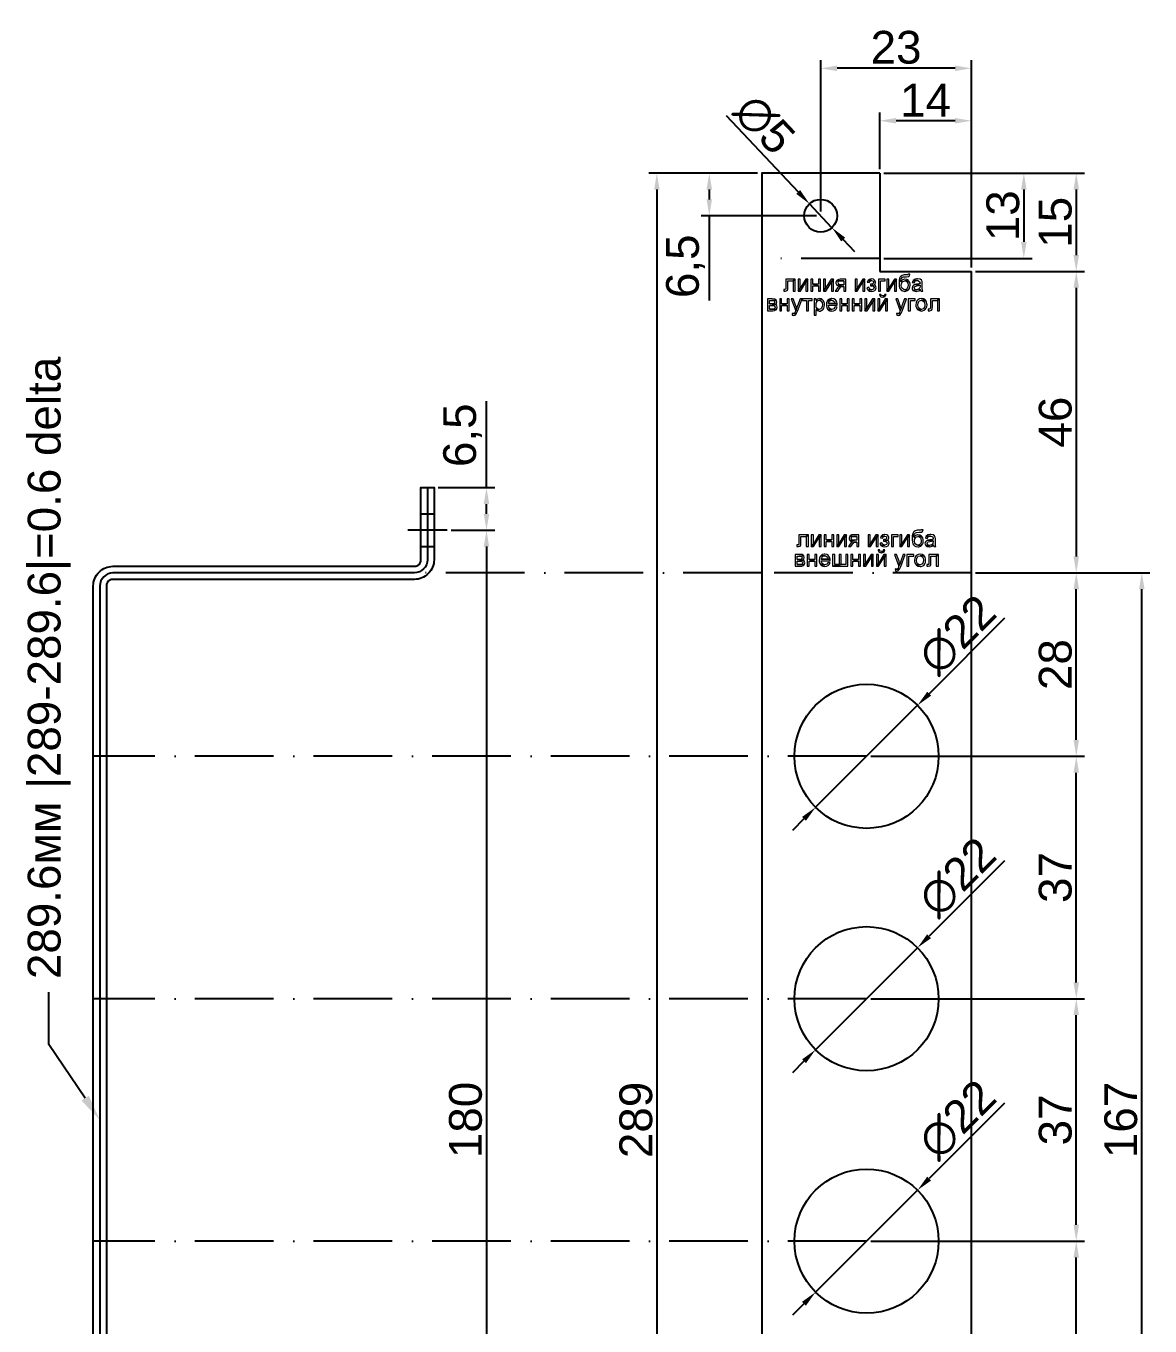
# Model space of a CAD drawing. Header units: millimetres. Extents: x -62 to 109, y -19 to 301.
# Drawn here: x -62.3 to 109.3, y 103 to 301.5 of the extents above; entities that cross this region are included whole.
import ezdxf
from ezdxf import colors
from ezdxf.entities.mleader import LeaderData, LeaderLine
from ezdxf.math import Vec2, Vec3

# ---------------------------------------------------------------- set-up
doc = ezdxf.new("R2010")
doc.units = ezdxf.units.MM
doc.linetypes.add('ACAD_ISO10W100', pattern=[18, 12, -3, 0, -3])
for name, color, linetype in [('Dimension', 5, 'Continuous'), ('Drawing', 30, 'Continuous'), ('Proection', 190, 'Continuous')]:
    doc.layers.add(name, color=color, linetype=linetype)
doc.styles.get("Standard").update_dxf_attribs({"font": 'arial.ttf'})
doc.dimstyles.new('ISO-25', dxfattribs={"dimtxt": 2.5, "dimasz": 2.5, "dimexe": 1.25, "dimexo": 0.625, "dimtad": 1, "dimtxsty": 'Standard', "dimcen": 2.5, "dimadec": 0, "dimazin": 0, "dimtfac": 1, "dimtmove": 0, "dimatfit": 3, "dimfxl": 1, "dimarcsym": 0})

# ---------------------------------------------------------------- blocks, each defined once
blk = doc.blocks.new('*D0')
at = {"layer": 'Dimension', "color": 0, "lineweight": -2, "transparency": 16777216}
for p, q in [((68.63, 279), (91.25, 279)), ((90, 276.5), (90, 268.5)), ((68.63, 266), (91.25, 266))]:
    blk.add_line(p, q, dxfattribs=at)
at = {"layer": 'Dimension', "color": 0, "transparency": 16777216}
for points in [[(89.58, 276.5), (90.42, 276.5), (90, 279)], [(89.58, 268.5), (90.42, 268.5), (90, 266)]]:
    blk.add_solid(points, dxfattribs=at)
at = {"layer": 'Dimension', "color": 0, "transparency": 16777216, "insert": (86.82, 272.5), "char_height": 5, "attachment_point": 5, "rotation": 90}
blk.add_mtext('13', dxfattribs=at)
blk = doc.blocks.new('*D1')
at = {"layer": 'Dimension', "color": 0, "lineweight": -2, "transparency": 16777216}
for p, q in [((82.63, 264), (99.25, 264)), ((98, 261.5), (98, 220.5)), ((82.63, 218), (99.25, 218))]:
    blk.add_line(p, q, dxfattribs=at)
at = {"layer": 'Dimension', "color": 0, "transparency": 16777216}
for points in [[(97.58, 261.5), (98.42, 261.5), (98, 264)], [(97.58, 220.5), (98.42, 220.5), (98, 218)]]:
    blk.add_solid(points, dxfattribs=at)
at = {"layer": 'Dimension', "color": 0, "transparency": 16777216, "insert": (94.82, 241), "char_height": 5, "attachment_point": 5, "rotation": 90}
blk.add_mtext('46', dxfattribs=at)
blk = doc.blocks.new('*D6')
at = {"layer": 'Dimension', "color": 0, "lineweight": -2, "transparency": 16777216}
for p, q in [((59, 273.13), (59, 296.25)), ((82, 264.62), (82, 296.25)), ((79.5, 295), (61.5, 295))]:
    blk.add_line(p, q, dxfattribs=at)
at = {"layer": 'Dimension', "color": 0, "transparency": 16777216}
for points in [[(61.5, 295.42), (61.5, 294.58), (59, 295)], [(79.5, 295.42), (79.5, 294.58), (82, 295)]]:
    blk.add_solid(points, dxfattribs=at)
at = {"layer": 'Dimension', "color": 0, "transparency": 16777216, "insert": (70.5, 298.18), "char_height": 5, "attachment_point": 5}
blk.add_mtext('23', dxfattribs=at)
blk = doc.blocks.new('*D7')
at = {"layer": 'Dimension', "color": 0, "lineweight": -2, "transparency": 16777216}
for p, q in [((49.38, 279), (40.75, 279)), ((42, 276.5), (42, 275)), ((58.38, 272.5), (40.75, 272.5)), ((42, 272.5), (42, 259.58))]:
    blk.add_line(p, q, dxfattribs=at)
at = {"layer": 'Dimension', "color": 0, "transparency": 16777216}
for points in [[(41.58, 276.5), (42.42, 276.5), (42, 279)], [(41.58, 275), (42.42, 275), (42, 272.5)]]:
    blk.add_solid(points, dxfattribs=at)
at = {"layer": 'Dimension', "color": 0, "transparency": 16777216, "insert": (38.37, 264.79), "char_height": 5, "attachment_point": 5, "rotation": 90}
blk.add_mtext('6,5', dxfattribs=at)
blk = doc.blocks.new('*D9')
at = {"layer": 'Dimension', "color": 0, "lineweight": -2, "transparency": 16777216}
for p, q in [((66.63, 116), (99.25, 116)), ((98, 81.5), (98, 113.5)), ((66.63, 79), (99.25, 79))]:
    blk.add_line(p, q, dxfattribs=at)
at = {"layer": 'Dimension', "color": 0, "transparency": 16777216}
for points in [[(97.58, 113.5), (98.42, 113.5), (98, 116)], [(97.58, 81.5), (98.42, 81.5), (98, 79)]]:
    blk.add_solid(points, dxfattribs=at)
at = {"layer": 'Dimension', "color": 0, "transparency": 16777216, "insert": (94.82, 97.5), "char_height": 5, "attachment_point": 5, "rotation": 90}
blk.add_mtext('37', dxfattribs=at)
blk = doc.blocks.new('*D10')
at = {"layer": 'Dimension', "color": 0, "lineweight": -2, "transparency": 16777216}
for p, q in [((66.63, 153), (99.25, 153)), ((98, 118.5), (98, 150.5)), ((66.63, 116), (99.25, 116))]:
    blk.add_line(p, q, dxfattribs=at)
at = {"layer": 'Dimension', "color": 0, "transparency": 16777216}
for points in [[(97.58, 150.5), (98.42, 150.5), (98, 153)], [(97.58, 118.5), (98.42, 118.5), (98, 116)]]:
    blk.add_solid(points, dxfattribs=at)
at = {"layer": 'Dimension', "color": 0, "transparency": 16777216, "insert": (94.82, 134.5), "char_height": 5, "attachment_point": 5, "rotation": 90}
blk.add_mtext('37', dxfattribs=at)
blk = doc.blocks.new('*D11')
at = {"layer": 'Dimension', "color": 0, "lineweight": -2, "transparency": 16777216}
for p, q in [((66.63, 190), (99.25, 190)), ((98, 155.5), (98, 187.5)), ((66.63, 153), (99.25, 153))]:
    blk.add_line(p, q, dxfattribs=at)
at = {"layer": 'Dimension', "color": 0, "transparency": 16777216}
for points in [[(97.58, 187.5), (98.42, 187.5), (98, 190)], [(97.58, 155.5), (98.42, 155.5), (98, 153)]]:
    blk.add_solid(points, dxfattribs=at)
at = {"layer": 'Dimension', "color": 0, "transparency": 16777216, "insert": (94.82, 171.5), "char_height": 5, "attachment_point": 5, "rotation": 90}
blk.add_mtext('37', dxfattribs=at)
blk = doc.blocks.new('*D12')
at = {"layer": 'Dimension', "color": 0, "lineweight": -2, "transparency": 16777216}
for p, q in [((82.63, 218), (99.25, 218)), ((98, 192.5), (98, 215.5)), ((66.63, 190), (99.25, 190))]:
    blk.add_line(p, q, dxfattribs=at)
at = {"layer": 'Dimension', "color": 0, "transparency": 16777216}
for points in [[(97.58, 215.5), (98.42, 215.5), (98, 218)], [(97.58, 192.5), (98.42, 192.5), (98, 190)]]:
    blk.add_solid(points, dxfattribs=at)
at = {"layer": 'Dimension', "color": 0, "transparency": 16777216, "insert": (94.82, 204), "char_height": 5, "attachment_point": 5, "rotation": 90}
blk.add_mtext('28', dxfattribs=at)
blk = doc.blocks.new('*D15')
at = {"layer": 'Dimension', "color": 0, "lineweight": -2, "transparency": 16777216}
for p, q in [((87.07, 211.07), (75.55, 199.55)), ((58.22, 182.22), (73.78, 197.78)), ((56.45, 180.45), (54.69, 178.69))]:
    blk.add_line(p, q, dxfattribs=at)
at = {"layer": 'Dimension', "color": 0, "transparency": 16777216}
for points in [[(75.25, 199.84), (75.84, 199.25), (73.78, 197.78)], [(56.16, 180.75), (56.75, 180.16), (58.22, 182.22)]]:
    blk.add_solid(points, dxfattribs=at)
at = {"layer": 'Dimension', "color": 0, "transparency": 16777216, "insert": (79.85, 208.54), "char_height": 5, "attachment_point": 5, "rotation": 45}
blk.add_mtext('∅22', dxfattribs=at)
blk = doc.blocks.new('*D16')
at = {"layer": 'Dimension', "color": 0, "lineweight": -2, "transparency": 16777216}
for p, q in [((87.07, 174.07), (75.55, 162.55)), ((58.22, 145.22), (73.78, 160.78)), ((56.45, 143.45), (54.69, 141.69))]:
    blk.add_line(p, q, dxfattribs=at)
at = {"layer": 'Dimension', "color": 0, "transparency": 16777216}
for points in [[(75.25, 162.84), (75.84, 162.25), (73.78, 160.78)], [(56.16, 143.75), (56.75, 143.16), (58.22, 145.22)]]:
    blk.add_solid(points, dxfattribs=at)
at = {"layer": 'Dimension', "color": 0, "transparency": 16777216, "insert": (79.85, 171.54), "char_height": 5, "attachment_point": 5, "rotation": 45}
blk.add_mtext('∅22', dxfattribs=at)
blk = doc.blocks.new('*D17')
at = {"layer": 'Dimension', "color": 0, "lineweight": -2, "transparency": 16777216}
for p, q in [((87.07, 137.07), (75.55, 125.55)), ((58.22, 108.22), (73.78, 123.78)), ((56.45, 106.45), (54.69, 104.69))]:
    blk.add_line(p, q, dxfattribs=at)
at = {"layer": 'Dimension', "color": 0, "transparency": 16777216}
for points in [[(75.25, 125.84), (75.84, 125.25), (73.78, 123.78)], [(56.16, 106.75), (56.75, 106.16), (58.22, 108.22)]]:
    blk.add_solid(points, dxfattribs=at)
at = {"layer": 'Dimension', "color": 0, "transparency": 16777216, "insert": (79.85, 134.54), "char_height": 5, "attachment_point": 5, "rotation": 45}
blk.add_mtext('∅22', dxfattribs=at)
blk = doc.blocks.new('*D21')
at = {"layer": 'Dimension', "color": 0, "lineweight": -2, "transparency": 16777216}
for p, q in [((49.38, 279), (32.75, 279)), ((34, 276.5), (34, -7.5)), ((49.38, -10), (32.75, -10))]:
    blk.add_line(p, q, dxfattribs=at)
at = {"layer": 'Dimension', "color": 0, "transparency": 16777216}
for points in [[(33.58, 276.5), (34.42, 276.5), (34, 279)], [(33.58, -7.5), (34.42, -7.5), (34, -10)]]:
    blk.add_solid(points, dxfattribs=at)
at = {"layer": 'Dimension', "color": 0, "transparency": 16777216, "insert": (30.82, 134.5), "char_height": 5, "attachment_point": 5, "rotation": 90}
blk.add_mtext('289', dxfattribs=at)
blk = doc.blocks.new('*D22')
at = {"layer": 'Dimension', "color": 0, "lineweight": -2, "transparency": 16777216}
for p, q in [((68, 279.62), (68, 288.25)), ((82, 264.62), (82, 288.25)), ((79.5, 287), (70.5, 287))]:
    blk.add_line(p, q, dxfattribs=at)
at = {"layer": 'Dimension', "color": 0, "transparency": 16777216}
for points in [[(70.5, 287.42), (70.5, 286.58), (68, 287)], [(79.5, 287.42), (79.5, 286.58), (82, 287)]]:
    blk.add_solid(points, dxfattribs=at)
at = {"layer": 'Dimension', "color": 0, "transparency": 16777216, "insert": (75, 290.14), "char_height": 5, "attachment_point": 5}
blk.add_mtext('14', dxfattribs=at)
blk = doc.blocks.new('*D23')
at = {"layer": 'Dimension', "color": 0, "lineweight": -2, "transparency": 16777216}
for p, q in [((68.63, 279), (99.25, 279)), ((98, 276.5), (98, 266.5)), ((82.63, 264), (99.25, 264))]:
    blk.add_line(p, q, dxfattribs=at)
at = {"layer": 'Dimension', "color": 0, "transparency": 16777216}
for points in [[(97.58, 276.5), (98.42, 276.5), (98, 279)], [(97.58, 266.5), (98.42, 266.5), (98, 264)]]:
    blk.add_solid(points, dxfattribs=at)
at = {"layer": 'Dimension', "color": 0, "transparency": 16777216, "insert": (94.82, 271.5), "char_height": 5, "attachment_point": 5, "rotation": 90}
blk.add_mtext('15', dxfattribs=at)
blk = doc.blocks.new('*D24')
at = {"layer": 'Dimension', "color": 0, "lineweight": -2, "transparency": 16777216}
for p, q in [((44.57, 287.79), (55.57, 276.14)), ((60.72, 270.68), (57.28, 274.32)), ((62.43, 268.86), (64.15, 267.05))]:
    blk.add_line(p, q, dxfattribs=at)
at = {"layer": 'Dimension', "color": 0, "transparency": 16777216}
for points in [[(55.87, 276.42), (55.26, 275.85), (57.28, 274.32)], [(62.74, 269.15), (62.13, 268.58), (60.72, 270.68)]]:
    blk.add_solid(points, dxfattribs=at)
at = {"layer": 'Dimension', "color": 0, "transparency": 16777216, "insert": (50.41, 286.43), "char_height": 5, "attachment_point": 5, "rotation": 313.3518}
blk.add_mtext('∅5', dxfattribs=at)
blk = doc.blocks.new('*D26')
at = {"layer": 'Dimension', "color": 0, "lineweight": -2, "transparency": 16777216}
for p, q in [((8, 231), (8, 244.21)), ((0.63, 231), (9.25, 231)), ((8, 227), (8, 228.5)), ((2.63, 224.5), (9.25, 224.5))]:
    blk.add_line(p, q, dxfattribs=at)
at = {"layer": 'Dimension', "color": 0, "transparency": 16777216}
for points in [[(7.58, 228.5), (8.42, 228.5), (8, 231)], [(7.58, 227), (8.42, 227), (8, 224.5)]]:
    blk.add_solid(points, dxfattribs=at)
at = {"layer": 'Dimension', "color": 0, "transparency": 16777216, "insert": (4.37, 239), "char_height": 5, "attachment_point": 5, "rotation": 90}
blk.add_mtext('6,5', dxfattribs=at)
blk = doc.blocks.new('*D30')
at = {"layer": 'Dimension', "color": 0, "lineweight": -2, "transparency": 16777216}
for p, q in [((2.63, 224.5), (9.25, 224.5)), ((8, 222), (8, 47)), ((2.63, 44.5), (9.25, 44.5))]:
    blk.add_line(p, q, dxfattribs=at)
at = {"layer": 'Dimension', "color": 0, "transparency": 16777216}
for points in [[(7.58, 222), (8.42, 222), (8, 224.5)], [(7.58, 47), (8.42, 47), (8, 44.5)]]:
    blk.add_solid(points, dxfattribs=at)
at = {"layer": 'Dimension', "color": 0, "transparency": 16777216, "insert": (4.82, 134.5), "char_height": 5, "attachment_point": 5, "rotation": 90}
blk.add_mtext('180', dxfattribs=at)
blk = doc.blocks.new('*D35')
at = {"layer": 'Dimension', "color": 0, "lineweight": -2, "transparency": 16777216}
for p, q in [((82.63, 218), (109.25, 218)), ((108, 53.5), (108, 215.5)), ((82.63, 51), (109.25, 51))]:
    blk.add_line(p, q, dxfattribs=at)
at = {"layer": 'Dimension', "color": 0, "transparency": 16777216}
for points in [[(107.58, 215.5), (108.42, 215.5), (108, 218)], [(107.58, 53.5), (108.42, 53.5), (108, 51)]]:
    blk.add_solid(points, dxfattribs=at)
at = {"layer": 'Dimension', "color": 0, "transparency": 16777216, "insert": (104.82, 134.5), "char_height": 5, "attachment_point": 5, "rotation": 90}
blk.add_mtext('167', dxfattribs=at)

msp = doc.modelspace()

# ---------------------------------------------------------------- linework, layer by layer
for p, q in [((68, 279), (68, 264)), ((68, 264), (82, 264))]:
    msp.add_line(p, q)
msp.add_lwpolyline([(68, 279), (50, 279), (50, -10), (82, -10), (82, 264)])
for centre, radius in [((59, 272.5), 2.5), ((66, 190), 11), ((66, 153), 11), ((66, 116), 11)]:
    msp.add_circle(centre, radius)
at = {"layer": 'Dimension'}
for p, q in [((-2, 227), (0, 227)), ((-2, 222), (0, 222))]:
    msp.add_line(p, q, dxfattribs=at)
at = {"layer": 'Dimension', "linetype": 'ACAD_ISO10W100'}
for p, q in [((2, 224.5), (-4, 224.5)), ((50, 218), (-3, 218)), ((66, 190), (-52, 190)), ((66, 153), (-52, 153)), ((66, 116), (-52, 116))]:
    msp.add_line(p, q, dxfattribs=at)
at = {"layer": 'Drawing', "linetype": 'ACAD_ISO10W100'}
for p, q in [((68, 266), (50, 266)), ((82, 218), (50, 218))]:
    msp.add_line(p, q, dxfattribs=at)
at = {"layer": 'Drawing', "color": 30, "lineweight": 0}
for points in [[(55.115, 262.816), (53.679, 262.816), (53.679, 261.616), (53.661, 261.343), (53.606, 261.27), (53.479, 261.252), (53.352, 261.252), (53.352, 260.997), (53.588, 260.979), (53.861, 261.07), (53.97, 261.234), (53.97, 261.306), (53.988, 261.652), (53.988, 262.561), (54.806, 262.561)], [(55.115, 262.816), (54.806, 262.561), (54.806, 260.997), (55.115, 260.997)], [(55.879, 262.816), (55.57, 262.816), (55.57, 260.997), (55.879, 261.434)], [(57.061, 262.816), (56.733, 262.816), (55.879, 261.434), (55.57, 260.997), (55.897, 260.997), (56.752, 262.379)], [(57.061, 262.816), (56.752, 262.379), (56.752, 260.997), (57.061, 260.997)], [(57.824, 262.816), (57.515, 262.816), (57.515, 260.997), (57.824, 260.997), (57.824, 261.797), (58.679, 261.797), (57.824, 262.052)], [(58.988, 262.816), (58.679, 262.816), (58.679, 262.052), (57.824, 262.052), (58.679, 261.797), (58.679, 260.997), (58.988, 260.997)], [(59.752, 262.816), (59.443, 262.816), (59.443, 260.997), (59.752, 261.434)], [(60.933, 262.816), (60.606, 262.816), (59.752, 261.434), (59.443, 260.997), (59.77, 260.997), (60.624, 262.379)], [(60.933, 262.816), (60.624, 262.379), (60.624, 260.997), (60.933, 260.997)], [(61.424, 262.561), (61.333, 262.288), (61.333, 262.197), (61.461, 261.925), (62.17, 261.961), (62.024, 261.961), (61.77, 262.034), (61.643, 262.27), (61.733, 262.47), (61.77, 262.506), (62.079, 262.561), (62.515, 262.561)], [(62.824, 262.816), (61.988, 262.816), (61.752, 262.779), (61.497, 262.67), (61.424, 262.561), (62.515, 262.561), (62.515, 261.961), (62.17, 261.961), (61.461, 261.925), (61.552, 261.852), (61.861, 261.743), (61.788, 261.706), (62.515, 261.706), (62.515, 260.997), (62.824, 260.997)], [(64.57, 262.816), (64.261, 262.816), (64.261, 260.997), (64.57, 261.434)], [(65.752, 262.816), (65.406, 262.816), (64.57, 261.434), (64.261, 260.997), (64.588, 260.997), (65.443, 262.379)], [(65.752, 262.816), (65.443, 262.379), (65.443, 260.997), (65.752, 260.997)], [(66.243, 262.616), (66.115, 262.343), (66.406, 262.288), (66.533, 262.506), (66.77, 262.597)], [(66.77, 262.852), (66.733, 262.852), (66.443, 262.779), (66.243, 262.616), (66.77, 262.597), (66.988, 262.525), (67.061, 262.325), (67.006, 262.161), (66.879, 262.07), (66.606, 262.052), (66.606, 261.816), (66.679, 261.816), (67.188, 261.961), (67.297, 262.052), (67.388, 262.306), (67.388, 262.434), (67.224, 262.688), (67.079, 262.797)], [(67.188, 261.961), (66.679, 261.816), (66.952, 261.797), (67.079, 261.706), (67.152, 261.525), (67.043, 261.288), (66.788, 261.216), (66.243, 261.143), (66.461, 260.997), (66.788, 260.961), (67.024, 260.979), (67.279, 261.106), (67.37, 261.216), (67.461, 261.506), (67.388, 261.779)], [(68.843, 262.816), (67.806, 262.816), (67.806, 260.997), (68.115, 260.997), (68.115, 262.561), (68.843, 262.561)], [(69.388, 262.816), (69.079, 262.816), (69.079, 260.997), (69.388, 261.434)], [(70.57, 262.816), (70.243, 262.816), (69.388, 261.434), (69.079, 260.997), (69.406, 260.997), (70.261, 262.379)], [(70.57, 262.816), (70.261, 262.379), (70.261, 260.997), (70.57, 260.997)], [(72.352, 263.561), (72.297, 263.506), (72.279, 263.506), (71.952, 263.506), (71.715, 263.488), (71.424, 263.397), (71.206, 263.252), (71.152, 263.197), (71.043, 262.979), (70.97, 262.67), (70.952, 262.288), (70.952, 262.034), (70.988, 261.706), (71.043, 261.488), (71.134, 261.343), (71.334, 261.106), (71.497, 261.016), (71.824, 260.961), (72.006, 260.979), (72.261, 261.07), (72.352, 261.143), (71.824, 261.216), (71.715, 261.216), (71.461, 261.379), (71.352, 261.543), (71.297, 261.852), (71.334, 262.106), (71.443, 262.361), (71.224, 262.47), (71.224, 262.597), (71.279, 262.888), (71.297, 262.888), (71.479, 263.125), (71.643, 263.161), (72.006, 263.197), (72.097, 263.197), (72.388, 263.216), (72.552, 263.306), (72.624, 263.561)], [(71.843, 262.816), (71.788, 262.816), (71.497, 262.725), (71.443, 262.688), (71.224, 262.47), (71.443, 262.361), (71.552, 262.47), (71.824, 262.561), (72.424, 262.561), (72.388, 262.597), (72.134, 262.761)], [(72.424, 262.561), (71.824, 262.561), (71.97, 262.543), (72.206, 262.379), (72.297, 262.234), (72.334, 261.906), (72.315, 261.67), (72.206, 261.397), (72.097, 261.306), (71.824, 261.216), (72.352, 261.143), (72.552, 261.379), (72.624, 261.579), (72.661, 261.906), (72.661, 262.034), (72.588, 262.325)], [(73.37, 261.997), (73.152, 261.888), (72.988, 261.725), (72.934, 261.47), (72.934, 261.361), (73.079, 261.106), (73.624, 261.197), (73.352, 261.288), (73.261, 261.488), (73.297, 261.634), (73.424, 261.725), (73.679, 261.797), (73.915, 261.834), (74.188, 261.906)], [(73.115, 262.616), (73.097, 262.579), (72.97, 262.288), (73.279, 262.252), (73.279, 262.27), (73.424, 262.525), (73.443, 262.543), (73.752, 262.597)], [(73.788, 262.852), (73.679, 262.852), (73.388, 262.797), (73.352, 262.779), (73.115, 262.616), (73.752, 262.597), (73.824, 262.597), (74.097, 262.488), (74.188, 262.234), (74.188, 262.143), (73.988, 262.106), (73.643, 262.052), (73.37, 261.997), (74.188, 261.906), (74.188, 261.797), (74.188, 261.797), (74.134, 261.488), (73.934, 261.27), (73.915, 261.27), (74.206, 261.216), (74.279, 260.997), (74.588, 260.997), (74.515, 261.216), (74.497, 261.379), (74.497, 261.761), (74.497, 262.161), (74.479, 262.452), (74.388, 262.67), (74.17, 262.797), (74.115, 262.816)], [(61.788, 261.706), (61.552, 261.488), (61.224, 260.997), (61.606, 260.997), (61.861, 261.397), (61.915, 261.452), (62.097, 261.67), (62.333, 261.706), (62.515, 261.706)], [(66.352, 261.579), (66.061, 261.506), (66.097, 261.361), (66.243, 261.143), (66.788, 261.216), (66.515, 261.306), (66.497, 261.306)], [(68.17, 260.488), (67.97, 260.488), (67.988, 260.416), (68.133, 260.161), (68.17, 260.125), (68.479, 260.052), (68.552, 260.052), (68.824, 260.161), (68.861, 260.216), (68.461, 260.27), (68.279, 260.325)], [(68.97, 260.488), (68.77, 260.488), (68.679, 260.325), (68.461, 260.27), (68.861, 260.216)], [(73.915, 261.27), (73.624, 261.197), (73.079, 261.106), (73.224, 261.016), (73.552, 260.961), (73.588, 260.961), (73.879, 261.016), (73.952, 261.052), (74.206, 261.216)], [(51.588, 259.816), (50.897, 259.816), (50.897, 257.997), (51.697, 257.997), (51.933, 258.016), (52.188, 258.125), (52.279, 258.216), (51.188, 258.252), (51.188, 258.797), (51.57, 258.797), (52.079, 258.943), (51.188, 259.052), (51.188, 259.561), (51.533, 259.561), (52.206, 259.616), (51.988, 259.761), (51.933, 259.779)], [(52.206, 259.616), (51.533, 259.561), (51.588, 259.561), (51.879, 259.506), (51.988, 259.306), (51.915, 259.161), (51.788, 259.07), (51.515, 259.052), (51.188, 259.052), (52.079, 258.943), (52.243, 259.106), (52.297, 259.325)], [(52.079, 258.943), (51.57, 258.797), (51.861, 258.779), (52.006, 258.688), (52.061, 258.525), (51.952, 258.306), (51.915, 258.288), (51.606, 258.252), (51.188, 258.252), (52.279, 258.216), (52.37, 258.506), (52.297, 258.779)], [(53.043, 259.816), (52.752, 259.816), (52.752, 257.997), (53.043, 257.997), (53.043, 258.797), (53.897, 258.797), (53.043, 259.052)], [(54.206, 259.816), (53.897, 259.816), (53.897, 259.052), (53.043, 259.052), (53.897, 258.797), (53.897, 257.997), (54.206, 257.997)], [(54.824, 259.816), (54.497, 259.816), (55.188, 257.997), (55.333, 258.343), (55.297, 258.47), (55.206, 258.761)], [(56.152, 259.816), (55.843, 259.816), (55.461, 258.761), (55.424, 258.652), (55.333, 258.343), (55.188, 257.997), (55.152, 257.925), (55.061, 257.688), (54.952, 257.597), (54.788, 257.561), (55.297, 257.561), (55.333, 257.634), (55.461, 257.961)], [(57.715, 259.816), (56.243, 259.816), (56.243, 259.561), (56.824, 259.561), (56.824, 257.997), (57.133, 257.997), (57.133, 259.561), (57.715, 259.561)], [(58.297, 259.816), (58.006, 259.816), (58.006, 257.306), (58.315, 257.306), (58.315, 258.179), (58.77, 258.216), (58.679, 258.216), (58.424, 258.379), (58.333, 258.561), (58.297, 258.888), (58.315, 259.179), (58.443, 259.434), (58.515, 259.506), (58.297, 259.579)], [(58.824, 259.852), (58.806, 259.852), (58.515, 259.779), (58.297, 259.579), (58.515, 259.506), (58.788, 259.616), (59.224, 259.725), (59.115, 259.797)], [(59.224, 259.725), (58.788, 259.616), (58.879, 259.597), (59.133, 259.434), (59.224, 259.252), (59.279, 258.925), (59.243, 258.634), (59.133, 258.379), (59.043, 258.306), (58.77, 258.216), (58.315, 258.179), (58.515, 258.016), (58.788, 257.961), (58.915, 257.961), (59.188, 258.07), (59.315, 258.161), (59.479, 258.416), (59.552, 258.597), (59.588, 258.925), (59.57, 259.106), (59.497, 259.397), (59.443, 259.506)], [(60.079, 259.597), (60.006, 259.488), (59.897, 259.216), (59.861, 258.888), (59.861, 258.743), (59.933, 258.434), (60.079, 258.197), (60.715, 258.216), (60.588, 258.216), (60.333, 258.379), (60.243, 258.506), (60.17, 258.834), (61.515, 258.834), (61.515, 258.906), (61.515, 259.07), (60.188, 259.088), (60.206, 259.197), (60.352, 259.452), (60.406, 259.506), (60.697, 259.597)], [(60.697, 259.852), (60.624, 259.852), (60.333, 259.779), (60.079, 259.597), (60.697, 259.597), (60.843, 259.579), (61.079, 259.416), (61.115, 259.379), (61.188, 259.088), (60.188, 259.088), (61.515, 259.07), (61.443, 259.379), (61.297, 259.597), (61.261, 259.652), (61.006, 259.797)], [(61.188, 258.579), (61.17, 258.543), (61.006, 258.306), (60.715, 258.216), (60.079, 258.197), (60.152, 258.143), (60.406, 257.997), (60.715, 257.961), (60.97, 257.997), (61.224, 258.106), (61.37, 258.252), (61.515, 258.543)], [(62.206, 259.816), (61.897, 259.816), (61.897, 257.997), (62.206, 257.997), (62.206, 258.797), (63.061, 258.797), (62.206, 259.052)], [(63.37, 259.816), (63.061, 259.816), (63.061, 259.052), (62.206, 259.052), (63.061, 258.797), (63.061, 257.997), (63.37, 257.997)], [(64.133, 259.816), (63.824, 259.816), (63.824, 257.997), (64.133, 257.997), (64.133, 258.797), (64.988, 258.797), (64.133, 259.052)], [(65.297, 259.816), (64.988, 259.816), (64.988, 259.052), (64.133, 259.052), (64.988, 258.797), (64.988, 257.997), (65.297, 257.997)], [(66.061, 259.816), (65.752, 259.816), (65.752, 257.997), (66.061, 258.434)], [(67.243, 259.816), (66.915, 259.816), (66.061, 258.434), (65.752, 257.997), (66.079, 257.997), (66.933, 259.379)], [(67.243, 259.816), (66.933, 259.379), (66.933, 257.997), (67.243, 257.997)], [(69.188, 259.816), (68.861, 259.816), (68.006, 258.434), (67.697, 257.997), (68.024, 257.997), (68.879, 259.379)], [(68.006, 259.816), (67.697, 259.816), (67.697, 257.997), (68.006, 258.434)], [(69.188, 259.816), (68.879, 259.379), (68.879, 257.997), (69.188, 257.997)], [(70.77, 259.816), (70.443, 259.816), (71.134, 257.997), (71.279, 258.343), (71.243, 258.47), (71.152, 258.761)], [(72.097, 259.816), (71.806, 259.816), (71.406, 258.761), (71.37, 258.652), (71.279, 258.343), (71.134, 257.997), (71.097, 257.925), (71.006, 257.688), (70.915, 257.597), (70.752, 257.561), (71.243, 257.561), (71.279, 257.634), (71.424, 257.961)], [(73.406, 259.816), (72.37, 259.816), (72.37, 257.997), (72.679, 257.997), (72.679, 259.561), (73.406, 259.561)], [(74.37, 259.852), (74.37, 259.852), (74.061, 259.797), (73.806, 259.652), (73.679, 259.506), (73.57, 259.234), (73.534, 258.906), (73.534, 258.725), (73.606, 258.434), (73.752, 258.197), (74.37, 258.216), (74.243, 258.234), (73.988, 258.379), (73.879, 258.579), (73.843, 258.906), (73.879, 259.179), (73.988, 259.434), (74.097, 259.506), (74.37, 259.597), (74.988, 259.616), (74.934, 259.652), (74.679, 259.797)], [(74.988, 259.616), (74.37, 259.597), (74.497, 259.579), (74.752, 259.434), (74.861, 259.252), (74.897, 258.925), (74.879, 258.634), (74.752, 258.379), (74.661, 258.306), (74.37, 258.216), (73.752, 258.197), (73.806, 258.161), (74.061, 258.016), (74.37, 257.961), (74.515, 257.979), (74.806, 258.07), (74.915, 258.143), (75.115, 258.379), (75.188, 258.597), (75.224, 258.925), (75.206, 259.07), (75.134, 259.379)], [(77.152, 259.816), (75.734, 259.816), (75.734, 258.616), (75.715, 258.343), (75.661, 258.27), (75.534, 258.252), (75.388, 258.252), (75.388, 257.997), (75.643, 257.997), (75.897, 258.07), (76.024, 258.234), (76.024, 258.306), (76.043, 258.652), (76.043, 259.561), (76.843, 259.561)], [(77.152, 259.816), (76.843, 259.561), (76.843, 257.997), (77.152, 257.997)], [(54.624, 257.597), (54.661, 257.306), (54.861, 257.27), (55.097, 257.343), (55.297, 257.561), (54.788, 257.561)], [(70.57, 257.597), (70.606, 257.306), (70.806, 257.27), (71.061, 257.343), (71.243, 257.561), (70.752, 257.561)], [(74.352, 224.561), (74.297, 224.506), (74.279, 224.506), (73.952, 224.506), (73.715, 224.488), (73.424, 224.415), (73.206, 224.252), (73.152, 224.197), (73.043, 223.979), (72.97, 223.67), (72.952, 223.288), (72.952, 223.034), (72.988, 222.706), (73.043, 222.488), (73.134, 222.343), (73.315, 222.106), (73.497, 222.015), (73.824, 221.961), (73.988, 221.979), (74.261, 222.07), (74.352, 222.143), (73.824, 222.215), (73.697, 222.215), (73.461, 222.379), (73.352, 222.543), (73.297, 222.852), (73.315, 223.106), (73.443, 223.361), (73.224, 223.47), (73.224, 223.597), (73.279, 223.888), (73.279, 223.888), (73.479, 224.124), (73.643, 224.161), (74.006, 224.197), (74.097, 224.197), (74.388, 224.215), (74.552, 224.306), (74.624, 224.561)], [(57.115, 223.815), (55.679, 223.815), (55.679, 222.615), (55.661, 222.343), (55.606, 222.288), (55.479, 222.252), (55.352, 222.252), (55.352, 221.997), (55.588, 221.997), (55.861, 222.07), (55.97, 222.234), (55.97, 222.306), (55.988, 222.652), (55.988, 223.561), (56.806, 223.561)], [(57.115, 223.815), (56.806, 223.561), (56.806, 221.997), (57.115, 221.997)], [(57.879, 223.815), (57.57, 223.815), (57.57, 221.997), (57.879, 222.434)], [(59.061, 223.815), (58.733, 223.815), (57.879, 222.434), (57.57, 221.997), (57.897, 221.997), (58.752, 223.379)], [(59.061, 223.815), (58.752, 223.379), (58.752, 221.997), (59.061, 221.997)], [(59.824, 223.815), (59.515, 223.815), (59.515, 221.997), (59.824, 221.997), (59.824, 222.797), (60.679, 222.797), (59.824, 223.052)], [(60.988, 223.815), (60.679, 223.815), (60.679, 223.052), (59.824, 223.052), (60.679, 222.797), (60.679, 221.997), (60.988, 221.997)], [(61.752, 223.815), (61.443, 223.815), (61.443, 221.997), (61.752, 222.434)], [(62.933, 223.815), (62.606, 223.815), (61.752, 222.434), (61.443, 221.997), (61.77, 221.997), (62.624, 223.379)], [(62.933, 223.815), (62.624, 223.379), (62.624, 221.997), (62.933, 221.997)], [(63.77, 222.724), (63.552, 222.488), (63.224, 221.997), (63.606, 221.997), (63.861, 222.397), (63.897, 222.452), (64.097, 222.67), (64.333, 222.706), (64.515, 222.706)], [(63.424, 223.579), (63.333, 223.288), (63.333, 223.215), (63.461, 222.924), (64.17, 222.961), (64.024, 222.961), (63.77, 223.034), (63.643, 223.27), (63.733, 223.47), (63.77, 223.506), (64.079, 223.561), (64.515, 223.561)], [(64.824, 223.815), (63.988, 223.815), (63.752, 223.797), (63.497, 223.67), (63.424, 223.579), (64.515, 223.561), (64.515, 222.961), (64.17, 222.961), (63.461, 222.924), (63.552, 222.852), (63.843, 222.743), (63.77, 222.724), (64.515, 222.706), (64.515, 221.997), (64.824, 221.997)], [(66.57, 223.815), (66.261, 223.815), (66.261, 221.997), (66.57, 222.434)], [(67.752, 223.815), (67.406, 223.815), (66.57, 222.434), (66.261, 221.997), (66.588, 221.997), (67.443, 223.379)], [(67.752, 223.815), (67.443, 223.379), (67.443, 221.997), (67.752, 221.997)], [(68.352, 222.579), (68.061, 222.506), (68.097, 222.379), (68.243, 222.143), (68.788, 222.215), (68.515, 222.306), (68.497, 222.306)], [(68.243, 223.615), (68.115, 223.343), (68.406, 223.288), (68.533, 223.506), (68.77, 223.597)], [(68.77, 223.852), (68.733, 223.852), (68.443, 223.797), (68.243, 223.615), (68.77, 223.597), (68.988, 223.524), (69.061, 223.324), (69.006, 223.161), (68.879, 223.07), (68.606, 223.07), (68.606, 222.815), (68.679, 222.815), (69.17, 222.961), (69.297, 223.052), (69.388, 223.324), (69.388, 223.434), (69.224, 223.688), (69.079, 223.797)], [(69.17, 222.961), (68.679, 222.815), (68.933, 222.797), (69.079, 222.706), (69.152, 222.524), (69.043, 222.306), (68.788, 222.215), (68.243, 222.143), (68.461, 222.015), (68.77, 221.961), (69.024, 221.997), (69.279, 222.106), (69.37, 222.215), (69.443, 222.506), (69.388, 222.779)], [(70.843, 223.815), (69.806, 223.815), (69.806, 221.997), (70.115, 221.997), (70.115, 223.561), (70.843, 223.561)], [(71.388, 223.815), (71.079, 223.815), (71.079, 221.997), (71.388, 222.434)], [(72.57, 223.815), (72.243, 223.815), (71.388, 222.434), (71.079, 221.997), (71.406, 221.997), (72.261, 223.379)], [(72.57, 223.815), (72.261, 223.379), (72.261, 221.997), (72.57, 221.997)], [(73.843, 223.815), (73.788, 223.815), (73.479, 223.724), (73.424, 223.688), (73.224, 223.47), (73.443, 223.361), (73.552, 223.47), (73.824, 223.561), (74.424, 223.561), (74.388, 223.597), (74.134, 223.761)], [(74.424, 223.561), (73.824, 223.561), (73.97, 223.543), (74.206, 223.379), (74.279, 223.234), (74.334, 222.906), (74.315, 222.67), (74.206, 222.397), (74.097, 222.306), (73.824, 222.215), (74.352, 222.143), (74.534, 222.379), (74.624, 222.579), (74.661, 222.906), (74.661, 223.034), (74.588, 223.324)], [(75.37, 222.997), (75.152, 222.906), (74.988, 222.724), (74.915, 222.488), (74.934, 222.361), (75.079, 222.106), (75.624, 222.197), (75.352, 222.288), (75.243, 222.488), (75.297, 222.634), (75.406, 222.743), (75.679, 222.797), (75.915, 222.834), (76.188, 222.906)], [(75.115, 223.615), (75.097, 223.579), (74.97, 223.288), (75.279, 223.252), (75.279, 223.27), (75.424, 223.524), (75.443, 223.543), (75.752, 223.597)], [(75.915, 222.27), (75.624, 222.197), (75.079, 222.106), (75.224, 222.015), (75.552, 221.961), (75.588, 221.961), (75.879, 222.015), (75.952, 222.052), (76.206, 222.234)], [(75.788, 223.852), (75.679, 223.852), (75.388, 223.797), (75.352, 223.779), (75.115, 223.615), (75.752, 223.597), (75.824, 223.597), (76.097, 223.488), (76.188, 223.234), (76.188, 223.161), (75.988, 223.106), (75.643, 223.052), (75.37, 222.997), (76.188, 222.906), (76.188, 222.797), (76.188, 222.797), (76.134, 222.488), (75.934, 222.288), (75.915, 222.27), (76.206, 222.234), (76.279, 221.997), (76.588, 221.997), (76.515, 222.215), (76.497, 222.379), (76.497, 222.761), (76.497, 223.179), (76.479, 223.452), (76.388, 223.67), (76.17, 223.797), (76.115, 223.815)], [(55.806, 220.815), (55.097, 220.815), (55.097, 218.997), (55.915, 218.997), (56.133, 219.015), (56.388, 219.124), (56.479, 219.215), (55.406, 219.252), (55.406, 219.797), (55.77, 219.797), (56.279, 219.943), (55.406, 220.052), (55.406, 220.561), (55.733, 220.561), (56.406, 220.615), (56.188, 220.779), (56.133, 220.779)], [(56.406, 220.615), (55.733, 220.561), (55.806, 220.561), (56.079, 220.506), (56.188, 220.306), (56.133, 220.161), (56.006, 220.07), (55.733, 220.052), (55.406, 220.052), (56.279, 219.943), (56.443, 220.106), (56.497, 220.324)], [(57.261, 220.815), (56.952, 220.815), (56.952, 218.997), (57.261, 218.997), (57.261, 219.797), (58.097, 219.797), (57.261, 220.052)], [(58.406, 220.815), (58.097, 220.815), (58.097, 220.052), (57.261, 220.052), (58.097, 219.797), (58.097, 218.997), (58.406, 218.997)], [(59.006, 220.597), (58.915, 220.488), (58.806, 220.234), (58.77, 219.888), (58.788, 219.743), (58.861, 219.434), (59.006, 219.215), (59.643, 219.215), (59.515, 219.234), (59.261, 219.379), (59.17, 219.524), (59.097, 219.834), (60.443, 219.834), (60.443, 219.906), (60.424, 220.07), (59.097, 220.088), (59.115, 220.197), (59.261, 220.47), (59.333, 220.524), (59.624, 220.597)], [(59.624, 220.852), (59.533, 220.852), (59.243, 220.779), (59.006, 220.597), (59.624, 220.597), (59.752, 220.579), (60.006, 220.434), (60.024, 220.379), (60.115, 220.088), (59.097, 220.088), (60.424, 220.07), (60.352, 220.379), (60.206, 220.615), (60.17, 220.652), (59.915, 220.797)], [(61.133, 220.815), (60.824, 220.815), (60.824, 218.997), (62.133, 219.252), (61.133, 219.252)], [(63.152, 220.815), (62.843, 220.815), (62.843, 219.252), (62.133, 219.252), (60.824, 218.997), (63.152, 218.997)], [(62.133, 220.815), (61.824, 220.815), (61.824, 219.252), (61.133, 219.252), (62.133, 219.252)], [(63.915, 220.815), (63.624, 220.815), (63.624, 218.997), (63.915, 218.997), (63.915, 219.797), (64.77, 219.797), (63.915, 220.052)], [(65.079, 220.815), (64.77, 220.815), (64.77, 220.052), (63.915, 220.052), (64.77, 219.797), (64.77, 218.997), (65.079, 218.997)], [(65.843, 220.815), (65.552, 220.815), (65.552, 218.997), (65.843, 219.434)], [(67.024, 220.815), (66.697, 220.815), (65.843, 219.434), (65.552, 218.997), (65.879, 218.997), (66.733, 220.379)], [(67.024, 220.815), (66.733, 220.379), (66.733, 218.997), (67.024, 218.997)], [(68.988, 220.815), (68.643, 220.815), (67.806, 219.434), (67.497, 218.997), (67.824, 218.997), (68.679, 220.379)], [(67.806, 220.815), (67.497, 220.815), (67.497, 218.997), (67.806, 219.434)], [(67.97, 221.506), (67.77, 221.506), (67.77, 221.434), (67.915, 221.179), (67.97, 221.143), (68.261, 221.052), (68.333, 221.07), (68.606, 221.179), (68.661, 221.215), (68.261, 221.27), (68.061, 221.324)], [(68.77, 221.506), (68.552, 221.506), (68.461, 221.324), (68.261, 221.27), (68.661, 221.215)], [(68.988, 220.815), (68.679, 220.379), (68.679, 218.997), (68.988, 218.997)], [(70.57, 220.815), (70.243, 220.815), (70.934, 218.997), (71.079, 219.343), (71.043, 219.47), (70.952, 219.761)], [(71.897, 220.815), (71.588, 220.815), (71.206, 219.761), (71.17, 219.652), (71.079, 219.343), (70.934, 218.997), (70.897, 218.924), (70.806, 218.688), (70.697, 218.597), (70.534, 218.561), (71.043, 218.561), (71.079, 218.652), (71.206, 218.979)], [(73.206, 220.815), (72.152, 220.815), (72.152, 218.997), (72.461, 218.997), (72.461, 220.561), (73.206, 220.561)], [(74.17, 220.852), (74.152, 220.852), (73.861, 220.797), (73.588, 220.652), (73.461, 220.506), (73.352, 220.252), (73.315, 219.906), (73.334, 219.743), (73.406, 219.434), (73.552, 219.197), (74.17, 219.215), (74.043, 219.234), (73.788, 219.397), (73.679, 219.579), (73.624, 219.906), (73.661, 220.179), (73.788, 220.434), (73.879, 220.524), (74.17, 220.597), (74.77, 220.615), (74.734, 220.652), (74.479, 220.797)], [(74.77, 220.615), (74.17, 220.597), (74.297, 220.579), (74.552, 220.434), (74.643, 220.252), (74.697, 219.924), (74.661, 219.634), (74.552, 219.397), (74.443, 219.306), (74.17, 219.215), (73.552, 219.197), (73.606, 219.161), (73.861, 219.015), (74.17, 218.961), (74.315, 218.979), (74.606, 219.07), (74.715, 219.143), (74.915, 219.379), (74.988, 219.597), (75.006, 219.943), (75.006, 220.07), (74.934, 220.379)], [(76.952, 220.815), (75.515, 220.815), (75.515, 219.615), (75.515, 219.343), (75.461, 219.288), (75.315, 219.252), (75.188, 219.252), (75.188, 218.997), (75.424, 218.997), (75.697, 219.07), (75.806, 219.234), (75.824, 219.306), (75.824, 219.652), (75.824, 220.561), (76.643, 220.561)], [(76.952, 220.815), (76.643, 220.561), (76.643, 218.997), (76.952, 218.997)], [(56.279, 219.943), (55.77, 219.797), (56.061, 219.779), (56.206, 219.688), (56.261, 219.524), (56.17, 219.324), (56.133, 219.306), (55.806, 219.252), (55.406, 219.252), (56.479, 219.215), (56.588, 219.506), (56.497, 219.779)], [(60.115, 219.579), (60.097, 219.543), (59.915, 219.306), (59.643, 219.215), (59.006, 219.215), (59.061, 219.143), (59.315, 219.015), (59.643, 218.961), (59.897, 218.997), (60.152, 219.124), (60.297, 219.27), (60.424, 219.543)], [(70.37, 218.597), (70.406, 218.306), (70.588, 218.27), (70.843, 218.343), (71.043, 218.561), (70.534, 218.561)]]:
    msp.add_lwpolyline(points, close=True, dxfattribs=at)
at = {"layer": 'Proection'}
for points in [[(-52, 53), (-52, 145), (-52, 216, -0.4142136), (-49, 219), (-47, 219), (-32, 219), (-3, 219, 0.4142136), (-2, 220), (-2, 231), (0, 231), (0, 220, -0.4142136), (-3, 217), (-32, 217), (-47, 217), (-49, 217, 0.4142136), (-50, 216), (-50, 145), (-50, 53, 0.4142136)], [(-1, 231), (-1, 220, -0.4142136), (-3, 218), (-32, 218), (-47, 218), (-49, 218, 0.4142136), (-51, 216), (-51, 145), (-51, 53, 0.4142136), (-49, 51), (-47, 51), (-32, 51), (-3, 51, -0.4142136), (-1, 49), (-1, 38)]]:
    msp.add_lwpolyline(points, format="xyb", dxfattribs=at)

# ---------------------------------------------------------------- dimensions: what is measured, and where the dimension line sits
at = {"layer": 'Dimension'}
dim = msp.add_linear_dim(base=(59, 295), p1=(82, 264), p2=(59, 272.5), dimstyle='ISO-25', override={"dimtxt": 5}, dxfattribs=at)
dim.commit()
dim.dimension.update_dxf_attribs({"geometry": '*D6', "text_midpoint": (70.5, 295), "dimtype": 160})
dim = msp.add_diameter_dim_2p(p1=(60.716, 270.682), p2=(57.284, 274.318), dimstyle='ISO-25', override={"dimtxt": 5}, dxfattribs=at)
dim.commit()
dim.dimension.update_dxf_attribs({"geometry": '*D24', "text_midpoint": (48, 284.152), "dimtype": 163})
dim = msp.add_linear_dim(base=(68, 287), p1=(82, 264), p2=(68, 279), dimstyle='ISO-25', override={"dimtxt": 5}, dxfattribs=at)
dim.commit()
dim.dimension.update_dxf_attribs({"geometry": '*D22', "text_midpoint": (75, 290.135)})
for base, p1, p2, picture, middle in [((34, -10), (50, 279), (50, -10), '*D21', (30.822, 134.5)), ((42, 272.5), (50, 279), (59, 272.5), '*D7', (38.37, 264.791)), ((90, 266), (68, 279), (68, 266), '*D0', (86.82, 272.5)), ((98, 264), (68, 279), (82, 264), '*D23', (94.822, 271.5)), ((98, 218), (82, 264), (82, 218), '*D1', (94.822, 241)), ((8, 44.5), (2, 224.5), (2, 44.5), '*D30', (4.822, 134.5)), ((98, 218), (66, 190), (82, 218), '*D12', (94.822, 204)), ((108, 218), (82, 51), (82, 218), '*D35', (104.822, 134.5)), ((98, 190), (66, 153), (66, 190), '*D11', (94.82, 171.5)), ((98, 153), (66, 116), (66, 153), '*D10', (94.82, 134.5)), ((98, 116), (66, 79), (66, 116), '*D9', (94.82, 97.5))]:
    dim = msp.add_linear_dim(base=base, p1=p1, p2=p2, angle=90, dimstyle='ISO-25', override={"dimtxt": 5}, dxfattribs=at)
    dim.commit()
    dim.dimension.update_dxf_attribs({"geometry": picture, "text_midpoint": middle})
dim = msp.add_linear_dim(base=(8, 224.5), p1=(0, 231), p2=(2, 224.5), angle=90, dimstyle='ISO-25', override={"dimtxt": 5}, dxfattribs=at)
dim.commit()
dim.dimension.update_dxf_attribs({"geometry": '*D26', "text_midpoint": (8, 239), "dimtype": 160})
for p1, p2, picture, middle in [((58.222, 182.222), (73.778, 197.778), '*D15', (79.847, 208.539)), ((58.222, 145.222), (73.778, 160.778), '*D16', (79.847, 171.539)), ((58.222, 108.222), (73.778, 123.778), '*D17', (79.847, 134.539))]:
    dim = msp.add_diameter_dim_2p(p1=p1, p2=p2, dimstyle='ISO-25', override={"dimtxt": 5}, dxfattribs=at)
    dim.commit()
    dim.dimension.update_dxf_attribs({"geometry": picture, "text_midpoint": middle})

# ---------------------------------------------------------------- leaders
ml = msp.add_multileader_mtext('Standard', dxfattribs=at)
ml.set_content('289.6мм |289-289.6|=0.6 delta', color=256)
ml.set_leader_properties()
ml.build(insert=Vec2(0, 0))
ctx = ml.context
ctx.base_point, ctx.char_height, ctx.plane_origin, ctx.plane_x_axis, ctx.plane_y_axis = Vec3(-58.765, 154), 5, Vec3(-54, 134.5), Vec3(0, 1), Vec3(-1, 0)
notes = []
notes.append((ctx, [(0, (1, 1, 0), (-58.765, 146), (0, 1), 8, [(0, [(-51, 134.5)], 0, [])])]))
ctx.mtext.insert, ctx.mtext.text_direction, ctx.mtext.rotation, ctx.mtext.flow_direction = Vec3(-62, 156), Vec3(0, 1), 1.5707963, 5
for ctx, leaders in notes:
    for number, flags, end, landing, length, lines in leaders:
        leader = LeaderData()
        leader.index, (leader.has_last_leader_line, leader.has_dogleg_vector, leader.attachment_direction) = number, flags
        leader.last_leader_point, leader.dogleg_vector, leader.dogleg_length = Vec3(end), Vec3(landing), length
        for number, points, colour, breaks in lines:
            line = LeaderLine()
            line.index, line.vertices, line.color, line.breaks = number, Vec3.list(points), colors.encode_raw_color(colour), breaks
            leader.lines.append(line)
        ctx.leaders.append(leader)

doc.saveas('drawing.dxf')
